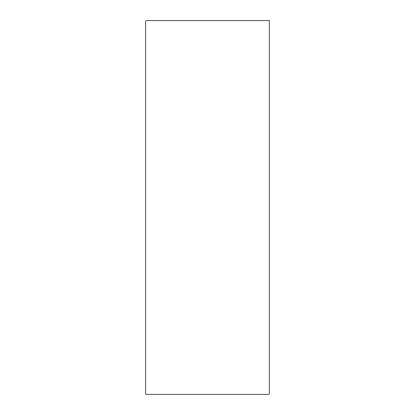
<?xml version="1.0" encoding="UTF-8"?>
<svg xmlns="http://www.w3.org/2000/svg" width="415" height="415" viewBox="0 0 415 415"><rect width="100%" height="100%" fill="white"/><g stroke="black" fill="none" stroke-linecap="round" stroke-linejoin="round"><path stroke-width="0.62" d="M269.236 20.75L145.764 20.75L145.764 394.25L269.236 394.25L269.236 20.75"/></g></svg>
